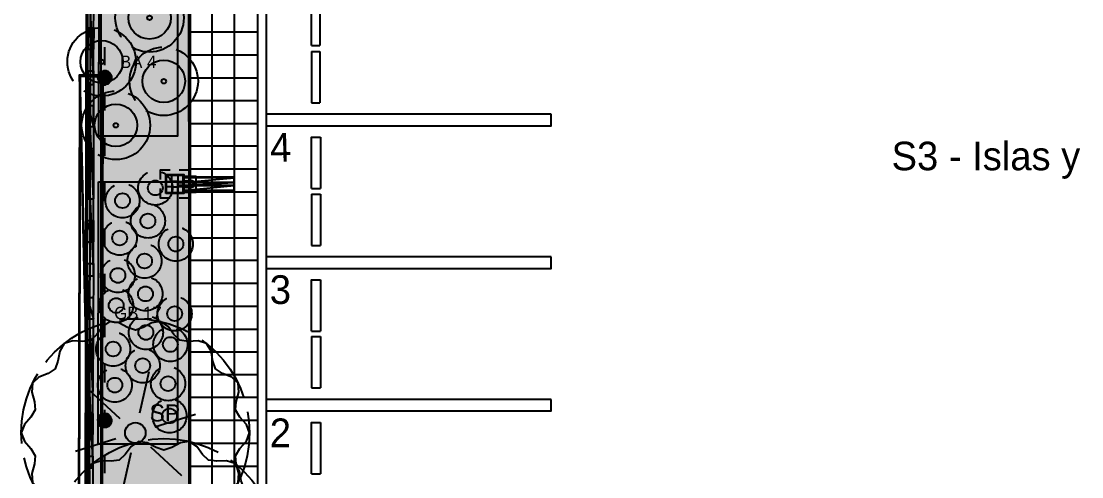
# Model space of a CAD drawing. Header units: metres. Extents: x 1 to 213, y 1 to 147.
# Drawn here: x 50.75 to 69.33, y 52.63 to 60.61 of the extents above; entities that cross this region are included whole.
import ezdxf
from ezdxf.enums import TextEntityAlignment as Align

# ---------------------------------------------------------------- set-up
doc = ezdxf.new("R2010")
doc.units = ezdxf.units.M
doc.linetypes.add('DASHED', pattern=[1.524, 1.27, -0.254])
for name, color, linetype in [('00-BASE-ARQUITECTURA', 8, 'Continuous'), ('00-BASE-TEXTO', 8, 'Continuous'), ('PJ-ARBOLES', 94, 'Continuous'), ('PJ-ARBUSTOS', 82, 'Continuous'), ('PJ-COPA-ADULTA', 8, 'DASHED'), ('PJ-CUBRESUELOS', 150, 'Continuous'), ('PJ-ETIQUETAS', 7, 'Continuous'), ('PJ-GRAVILLA', 42, 'Continuous'), ('PJ-LIMITE-JARDIN', 7, 'Continuous'), ('PJ-MASAS', 92, 'Continuous'), ('PJ-MASAS-RELLENO', 92, 'Continuous'), ('PJ-RIEGO-SECTORES', 5, 'Continuous')]:
    doc.layers.add(name, color=color, linetype=linetype)

# ---------------------------------------------------------------- blocks, each defined once
blk = doc.blocks.new('PJ_SP')
for p, q in [((0.08, 0.351), (0.244, 1.073)), ((-0.264, 0.245), (-0.807, 0.748)), ((0.344, 0.106), (1.051, 0.325)), ((-0.344, -0.106), (-1.051, -0.325)), ((-0.08, -0.351), (-0.244, -1.073)), ((0.264, -0.245), (0.807, -0.748))]:
    blk.add_line(p, q)
blk.add_lwpolyline([(2, 0), (1.945, 0.146), (1.829, 0.276), (1.755, 0.401), (1.768, 0.545), (1.815, 0.712), (1.802, 0.868), (1.689, 0.975), (1.529, 1.042), (1.407, 1.122), (1.356, 1.258), (1.326, 1.429), (1.247, 1.564), (1.098, 1.611), (0.925, 1.602), (0.781, 1.622), (0.676, 1.722), (0.575, 1.863), (0.445, 1.95), (0.291, 1.928), (0.138, 1.845), (0, 1.8), (-0.138, 1.845), (-0.291, 1.928), (-0.445, 1.95), (-0.575, 1.863), (-0.676, 1.722), (-0.781, 1.622), (-0.925, 1.602), (-1.098, 1.611), (-1.247, 1.564), (-1.326, 1.429), (-1.356, 1.258), (-1.407, 1.122), (-1.529, 1.042), (-1.689, 0.975), (-1.802, 0.868), (-1.815, 0.712), (-1.768, 0.545), (-1.755, 0.401), (-1.829, 0.276), (-1.945, 0.146), (-2, 0), (-1.945, -0.146), (-1.829, -0.276), (-1.755, -0.401), (-1.768, -0.545), (-1.815, -0.712), (-1.802, -0.868), (-1.689, -0.975), (-1.529, -1.042), (-1.407, -1.122), (-1.356, -1.258), (-1.326, -1.429), (-1.247, -1.564), (-1.098, -1.611), (-0.925, -1.602), (-0.781, -1.622), (-0.676, -1.722), (-0.575, -1.863), (-0.445, -1.95), (-0.291, -1.928), (-0.138, -1.845), (0, -1.8), (0.138, -1.845), (0.291, -1.928), (0.445, -1.95), (0.575, -1.863), (0.676, -1.722), (0.781, -1.622), (0.925, -1.602), (1.098, -1.611), (1.247, -1.564), (1.326, -1.429), (1.356, -1.258), (1.407, -1.122), (1.529, -1.042), (1.689, -0.975), (1.802, -0.868), (1.815, -0.712), (1.768, -0.545), (1.755, -0.401), (1.829, -0.276), (1.945, -0.146), (2, 0)], close=True)
blk.add_circle((0, 0), 0.18)
at = {"flags": 1}
for tag, p, height in [('CODIGO', (0.15, 0.15), 0.2), ('ESPECIE', (0.15, -0.1), 0.15), ('ZONA', (0.15, -0.3), 0.15)]:
    blk.add_attdef(tag, p, '', height=height, dxfattribs=at)
blk = doc.blocks.new('PJ_GB')
blk.add_circle((0, 0), 0.13)
at = {"flags": 1}
for tag, p, height in [('CODIGO', (0.15, 0.15), 0.2), ('ESPECIE', (0.15, -0.1), 0.15), ('ZONA', (0.15, -0.3), 0.15)]:
    blk.add_attdef(tag, p, '', height=height, dxfattribs=at)
blk = doc.blocks.new('PJ_BA')
for radius in [0.372, 0.04]:
    blk.add_circle((0, 0), radius)
at = {"flags": 1}
for tag, p, height in [('CODIGO', (0.15, 0.15), 0.2), ('ESPECIE', (0.15, -0.1), 0.15), ('ZONA', (0.15, -0.3), 0.15)]:
    blk.add_attdef(tag, p, '', height=height, dxfattribs=at)

msp = doc.modelspace()

# ---------------------------------------------------------------- hatches: boundary and pattern name
at = {"layer": 'PJ-GRAVILLA'}
h = msp.add_hatch(dxfattribs=at)
h.set_pattern_fill('GRAVEL', scale=0.03)
h.paths.add_polyline_path([(53.8, 98.484), (53.8, 89.032), (53.754, 89.032), (53.534, 88.591), (53.534, 87.621), (53.71, 87.224), (53.71, 74.26), (53.534, 74.127), (52.652, 74.127), (52.476, 73.907), (52.476, 73.157), (52.652, 72.937), (53.578, 72.937), (53.71, 72.76), (53.71, 48.375), (53.578, 48.154), (52.828, 48.198), (52.476, 47.934), (52.476, 47.272), (52.696, 47.008), (53.578, 47.008), (53.71, 46.831), (53.71, 42.245), (52.961, 42.157), (51.947, 42.157), (51.858, 42.554), (51.947, 90.576), (52.035, 90.928), (51.991, 98.425), (52.079, 98.513), (53.8, 98.484)])
at = {"layer": 'PJ-MASAS-RELLENO'}
for points in [[(52.113, 61.2), (53.49, 61.2), (53.49, 58.6), (52.108, 58.6), (52.113, 61.2)], [(52.106, 57.8), (53.49, 57.8), (53.49, 53.2), (52.098, 53.2), (52.106, 57.8)]]:
    msp.add_hatch(color=7, dxfattribs=at).paths.add_polyline_path(points)

# ---------------------------------------------------------------- linework, layer by layer
at = {"layer": '00-BASE-ARQUITECTURA'}
for points in [[(52.066, 109.58), (51.982, 71.48), (51.929, 46.27), (51.918, 46.27)], [(88.547, 53.647), (88.547, 51.668), (74.387, 51.668), (72.842, 46.725), (52.151, 46.725), (52.151, 98.33), (67.783, 98.33)], [(54.892, 71.533), (54.892, 42.418), (53.696, 42.418), (53.686, 64.336), (53.686, 72.739), (53.686, 85.482), (54.892, 85.471), (54.892, 72.739)], [(53.696, 42.418), (53.696, 85.482)], [(54.49, 42.418), (54.49, 85.482)], [(55.04, 71.385), (55.04, 48.884), (60.036, 48.874)], [(54.098, 42.418), (54.098, 67.077)], [(52.024, 61.743), (51.918, 61.743), (52.014, 59.499), (52.024, 61.743)], [(51.918, 61.743), (52.014, 59.499), (51.918, 59.499), (51.918, 61.743)], [(55.834, 60.187), (55.834, 61.087), (55.982, 61.087)], [(55.982, 61.087), (55.982, 60.187)], [(51.918, 60.124), (52.014, 60.124), (51.918, 60.494), (51.918, 60.124)], [(52.014, 60.124), (51.918, 60.494), (52.024, 60.494), (52.014, 60.124)], [(54.892, 60.42), (53.686, 60.42)], [(52.215, 59.838), (52.215, 60.156)], [(55.834, 60.187), (55.982, 60.187)], [(55.834, 60.082), (55.834, 59.182)], [(55.834, 60.082), (55.982, 60.082)], [(55.982, 60.082), (55.982, 59.182)], [(54.892, 60.018), (53.686, 60.018)], [(51.738, 44.418), (52.141, 44.418), (51.77, 59.669), (51.738, 44.418)], [(52.141, 44.418), (51.77, 59.669), (52.172, 59.669), (52.141, 44.418)], [(51.918, 57.499), (52.014, 57.499), (51.918, 59.743), (51.918, 57.499)], [(52.014, 57.499), (51.918, 59.743), (52.014, 59.743), (52.014, 57.499)], [(52.215, 59.743), (52.193, 59.743), (52.172, 59.732), (52.151, 59.722), (52.13, 59.711), (52.119, 59.69), (52.098, 59.669), (52.098, 59.648), (52.088, 59.626), (52.098, 59.605), (52.098, 59.584), (52.109, 59.563), (52.119, 59.542), (52.141, 59.531), (52.162, 59.521), (52.183, 59.51), (52.204, 59.499), (52.225, 59.499), (52.246, 59.51), (52.268, 59.521), (52.289, 59.531), (52.299, 59.542), (52.32, 59.563), (52.331, 59.584), (52.331, 59.605), (52.331, 59.626), (52.331, 59.648), (52.32, 59.669), (52.31, 59.69), (52.299, 59.711), (52.278, 59.722), (52.257, 59.732), (52.236, 59.743), (52.215, 59.743)], [(52.098, 59.658), (52.098, 59.595), (52.109, 59.679), (52.098, 59.658)], [(52.098, 59.595), (52.109, 59.679), (52.109, 59.574), (52.098, 59.595)], [(52.098, 59.637), (52.098, 59.616), (52.098, 59.658), (52.098, 59.637)], [(52.098, 59.616), (52.098, 59.658), (52.098, 59.595), (52.098, 59.616)], [(52.109, 59.679), (52.109, 59.574), (52.119, 59.701), (52.109, 59.679)], [(52.109, 59.574), (52.119, 59.701), (52.119, 59.552), (52.109, 59.574)], [(52.119, 59.701), (52.119, 59.552), (52.13, 59.711), (52.119, 59.701)], [(52.119, 59.552), (52.13, 59.711), (52.13, 59.531), (52.119, 59.552)], [(52.13, 59.711), (52.13, 59.531), (52.151, 59.732), (52.13, 59.711)], [(52.13, 59.531), (52.151, 59.732), (52.151, 59.521), (52.13, 59.531)], [(52.151, 59.732), (52.151, 59.521), (52.172, 59.732), (52.151, 59.732)], [(52.151, 59.521), (52.172, 59.732), (52.172, 59.51), (52.151, 59.521)], [(52.172, 59.732), (52.172, 59.51), (52.193, 59.743), (52.172, 59.732)], [(52.172, 59.51), (52.193, 59.743), (52.193, 59.51), (52.172, 59.51)], [(52.193, 59.743), (52.193, 59.51), (52.215, 59.743), (52.193, 59.743)], [(52.193, 59.51), (52.215, 59.743), (52.215, 59.499), (52.193, 59.51)], [(52.215, 59.743), (52.215, 59.499), (52.236, 59.743), (52.215, 59.743)], [(52.215, 59.499), (52.236, 59.743), (52.236, 59.51), (52.215, 59.499)], [(52.236, 59.743), (52.236, 59.51), (52.268, 59.732), (52.236, 59.743)], [(52.236, 59.51), (52.268, 59.732), (52.268, 59.51), (52.236, 59.51)], [(52.268, 59.732), (52.268, 59.51), (52.278, 59.722), (52.268, 59.732)], [(52.268, 59.51), (52.278, 59.722), (52.278, 59.531), (52.268, 59.51)], [(52.278, 59.722), (52.278, 59.531), (52.299, 59.711), (52.278, 59.722)], [(52.278, 59.531), (52.299, 59.711), (52.299, 59.542), (52.278, 59.531)], [(52.299, 59.711), (52.299, 59.542), (52.31, 59.69), (52.299, 59.711)], [(52.299, 59.542), (52.31, 59.69), (52.31, 59.563), (52.299, 59.542)], [(52.31, 59.69), (52.31, 59.563), (52.32, 59.669), (52.31, 59.69)], [(52.31, 59.563), (52.32, 59.669), (52.32, 59.584), (52.31, 59.563)], [(52.32, 59.584), (52.32, 59.669), (52.331, 59.648), (52.32, 59.584)], [(51.749, 44.397), (52.151, 44.386), (51.781, 59.648), (51.749, 44.397)], [(52.151, 44.386), (51.781, 59.648), (52.183, 59.637), (52.151, 44.386)], [(52.32, 59.584), (52.331, 59.605), (52.331, 59.648), (52.32, 59.584)], [(52.331, 59.605), (52.331, 59.648), (52.331, 59.626), (52.331, 59.605)], [(54.892, 59.616), (53.686, 59.616)], [(52.215, 59.044), (52.215, 59.362)], [(52.014, 59.129), (51.918, 59.129), (52.014, 58.759), (52.014, 59.129)], [(51.918, 59.129), (52.014, 58.759), (51.918, 58.759), (51.918, 59.129)], [(54.892, 59.214), (53.686, 59.214)], [(55.834, 59.182), (55.982, 59.182)], [(54.892, 58.812), (53.686, 58.812)], [(52.215, 58.251), (52.215, 58.568)], [(55.834, 57.679), (55.834, 58.579), (55.993, 58.579)], [(55.993, 58.579), (55.993, 57.679)], [(51.918, 58.378), (52.014, 56.145), (51.908, 56.145), (51.918, 58.378)], [(52.014, 58.378), (51.918, 58.378), (52.014, 56.145), (52.014, 58.378)], [(54.892, 58.42), (53.686, 58.42)], [(53.188, 57.838), (53.188, 58.007), (53.358, 58.007)], [(53.516, 58.007), (53.686, 58.007), (53.686, 57.838)], [(54.892, 58.018), (53.686, 58.018)], [(53.294, 57.806), (53.389, 57.806), (53.389, 57.912)], [(53.495, 57.912), (53.495, 57.806), (53.59, 57.806)], [(53.813, 57.891), (53.813, 57.891), (53.58, 57.891), (53.813, 57.891), (53.58, 57.891), (53.58, 57.88), (53.813, 57.891)], [(53.58, 57.88), (53.813, 57.88), (53.813, 57.891), (53.58, 57.88)], [(54.479, 57.87), (53.58, 57.87), (54.469, 57.88), (54.479, 57.87)], [(53.58, 57.87), (54.469, 57.88), (53.58, 57.88), (53.58, 57.87)], [(53.58, 57.88), (53.813, 57.88), (53.58, 57.88)], [(53.813, 57.88), (53.813, 57.88), (53.58, 57.88), (53.813, 57.88)], [(54.479, 57.785), (53.58, 57.785), (54.479, 57.87), (54.479, 57.785)], [(53.58, 57.785), (54.479, 57.87), (53.58, 57.87), (53.58, 57.785)], [(53.59, 57.817), (53.59, 57.891)], [(53.59, 57.817), (53.739, 57.817)], [(53.59, 57.817), (53.601, 57.806), (53.601, 57.711), (53.59, 57.7), (53.59, 57.616)], [(53.601, 57.806), (53.739, 57.806)], [(53.733, 57.7), (53.747, 57.702), (53.759, 57.706), (53.77, 57.713), (53.779, 57.722), (53.786, 57.733), (53.79, 57.745), (53.792, 57.759), (53.79, 57.772), (53.786, 57.784), (53.779, 57.795), (53.77, 57.804), (53.759, 57.811), (53.747, 57.815), (53.733, 57.817)], [(53.733, 57.711), (53.744, 57.712), (53.754, 57.716), (53.763, 57.721), (53.77, 57.729), (53.776, 57.738), (53.78, 57.748), (53.781, 57.759), (53.78, 57.769), (53.776, 57.779), (53.77, 57.788), (53.763, 57.796), (53.754, 57.801), (53.744, 57.805), (53.733, 57.806)], [(53.813, 57.88), (54.469, 57.88), (53.813, 57.88)], [(53.813, 57.626), (54.469, 57.626), (54.479, 57.647), (54.479, 57.87), (54.469, 57.88), (53.813, 57.88)], [(52.215, 57.457), (52.215, 57.774)], [(53.358, 57.51), (53.188, 57.51), (53.188, 57.679)], [(53.389, 57.711), (53.294, 57.711)], [(53.389, 57.711), (53.389, 57.605)], [(54.479, 57.732), (53.495, 57.732), (54.479, 57.785), (54.479, 57.732)], [(53.495, 57.732), (54.479, 57.785), (53.495, 57.785), (53.495, 57.732)], [(53.495, 57.785), (53.58, 57.785)], [(53.495, 57.732), (53.58, 57.732), (53.495, 57.732)], [(53.495, 57.732), (53.58, 57.732)], [(53.59, 57.711), (53.495, 57.711), (53.495, 57.605)], [(54.479, 57.647), (53.58, 57.647), (54.479, 57.732), (54.479, 57.647)], [(53.58, 57.647), (54.479, 57.732), (53.58, 57.732), (53.58, 57.647)], [(54.479, 57.732), (53.58, 57.732), (54.479, 57.732)], [(53.58, 57.732), (54.479, 57.732), (53.58, 57.732)], [(54.469, 57.626), (53.58, 57.626), (54.479, 57.647), (54.469, 57.626)], [(53.58, 57.626), (54.479, 57.647), (53.58, 57.647), (53.58, 57.626)], [(53.813, 57.616), (53.58, 57.616), (53.813, 57.626), (53.813, 57.616)], [(53.58, 57.616), (53.813, 57.626), (53.58, 57.626), (53.58, 57.616)], [(54.469, 57.626), (54.469, 57.626), (53.58, 57.626), (54.469, 57.626), (53.58, 57.626), (53.813, 57.626), (54.469, 57.626)], [(53.58, 57.616), (53.813, 57.616), (53.58, 57.616)], [(53.739, 57.7), (53.59, 57.7)], [(53.739, 57.711), (53.601, 57.711)], [(53.686, 57.679), (53.686, 57.51)], [(54.892, 57.616), (53.686, 57.616)], [(53.707, 57.759), (53.708, 57.752), (53.71, 57.747), (53.713, 57.742), (53.717, 57.738), (53.722, 57.735), (53.727, 57.733), (53.733, 57.732), (53.739, 57.733), (53.745, 57.735), (53.75, 57.738), (53.754, 57.742), (53.757, 57.747), (53.759, 57.752), (53.76, 57.759), (53.759, 57.765), (53.757, 57.77), (53.754, 57.775), (53.75, 57.779), (53.745, 57.782), (53.739, 57.784), (53.733, 57.785), (53.727, 57.784), (53.722, 57.782), (53.717, 57.779), (53.713, 57.775), (53.71, 57.77), (53.708, 57.765), (53.707, 57.759)], [(55.834, 57.679), (55.993, 57.679)], [(53.686, 57.51), (53.516, 57.51)], [(55.834, 57.584), (55.834, 56.684)], [(55.834, 57.584), (55.993, 57.584)], [(55.993, 57.584), (55.993, 56.684)], [(51.908, 56.748), (52.014, 56.748), (51.908, 57.118), (51.908, 56.748)], [(52.014, 56.748), (51.908, 57.118), (52.014, 57.118), (52.014, 56.748)], [(54.892, 57.213), (53.686, 57.213)], [(52.215, 56.663), (52.215, 56.981)], [(54.892, 56.811), (53.686, 56.811)], [(55.834, 56.684), (55.993, 56.684)], [(51.908, 54.123), (52.003, 54.123), (51.908, 56.367), (51.908, 54.123)], [(52.003, 54.123), (51.908, 56.367), (52.014, 56.367), (52.003, 54.123)], [(54.892, 56.42), (53.696, 56.42)], [(52.215, 55.869), (52.215, 56.187)], [(54.892, 56.018), (53.696, 56.018)], [(55.834, 55.181), (55.834, 56.081), (55.993, 56.081)], [(55.993, 56.081), (55.993, 55.181)], [(52.014, 55.764), (51.908, 55.764), (52.014, 55.393), (52.014, 55.764)], [(51.908, 55.764), (52.014, 55.393), (51.908, 55.393), (51.908, 55.764)], [(54.892, 55.615), (53.696, 55.615)], [(52.215, 55.076), (52.215, 55.393)], [(54.892, 55.213), (53.696, 55.213)], [(52.003, 55.023), (51.908, 55.023), (52.003, 52.779), (52.003, 55.023)], [(51.908, 55.023), (52.003, 52.779), (51.908, 52.779), (51.908, 55.023)], [(55.834, 55.181), (55.993, 55.181)], [(55.834, 55.086), (55.834, 54.187)], [(55.834, 55.086), (55.993, 55.086)], [(55.993, 55.086), (55.993, 54.187)], [(54.892, 54.811), (53.696, 54.811)], [(52.215, 54.282), (52.215, 54.599)], [(54.892, 54.419), (53.696, 54.419)], [(55.834, 54.187), (55.993, 54.187)], [(54.892, 54.017), (53.696, 54.017)], [(51.908, 53.372), (52.003, 53.372), (51.908, 53.742), (51.908, 53.372)], [(52.003, 53.372), (51.908, 53.742), (52.003, 53.742), (52.003, 53.372)], [(52.215, 53.732), (52.193, 53.732), (52.172, 53.732), (52.151, 53.721), (52.13, 53.7), (52.119, 53.689), (52.098, 53.668), (52.098, 53.647), (52.088, 53.626), (52.098, 53.594), (52.098, 53.573), (52.109, 53.552), (52.119, 53.541), (52.141, 53.52), (52.162, 53.509), (52.183, 53.499), (52.204, 53.499), (52.225, 53.499), (52.246, 53.499), (52.268, 53.509), (52.289, 53.52), (52.299, 53.541), (52.32, 53.552), (52.331, 53.573), (52.331, 53.594), (52.331, 53.626), (52.331, 53.647), (52.32, 53.668), (52.31, 53.689), (52.299, 53.7), (52.278, 53.721), (52.257, 53.732), (52.236, 53.732), (52.215, 53.732)], [(52.119, 53.689), (52.119, 53.541), (52.13, 53.71), (52.119, 53.689)], [(52.119, 53.541), (52.13, 53.71), (52.13, 53.52), (52.119, 53.541)], [(52.13, 53.71), (52.13, 53.52), (52.151, 53.721), (52.13, 53.71)], [(52.13, 53.52), (52.151, 53.721), (52.151, 53.509), (52.13, 53.52)], [(52.151, 53.721), (52.151, 53.509), (52.172, 53.732), (52.151, 53.721)], [(52.151, 53.509), (52.172, 53.732), (52.172, 53.499), (52.151, 53.509)], [(52.172, 53.732), (52.172, 53.499), (52.193, 53.732), (52.172, 53.732)], [(52.172, 53.499), (52.193, 53.732), (52.193, 53.499), (52.172, 53.499)], [(52.193, 53.732), (52.193, 53.499), (52.215, 53.732), (52.193, 53.732)], [(52.193, 53.499), (52.215, 53.732), (52.215, 53.499), (52.193, 53.499)], [(52.215, 53.488), (52.215, 53.806)], [(52.215, 53.732), (52.215, 53.499), (52.236, 53.732), (52.215, 53.732)], [(52.215, 53.499), (52.236, 53.732), (52.236, 53.499), (52.215, 53.499)], [(52.236, 53.732), (52.236, 53.499), (52.268, 53.721), (52.236, 53.732)], [(52.236, 53.499), (52.268, 53.721), (52.268, 53.509), (52.236, 53.499)], [(52.268, 53.721), (52.268, 53.509), (52.278, 53.71), (52.268, 53.721)], [(52.268, 53.509), (52.278, 53.71), (52.278, 53.52), (52.268, 53.509)], [(52.278, 53.71), (52.278, 53.52), (52.299, 53.7), (52.278, 53.71)], [(52.098, 53.647), (52.098, 53.583), (52.109, 53.668), (52.098, 53.647)], [(52.098, 53.583), (52.109, 53.668), (52.109, 53.562), (52.098, 53.583)], [(52.098, 53.626), (52.098, 53.605), (52.098, 53.647), (52.098, 53.626)], [(52.098, 53.605), (52.098, 53.647), (52.098, 53.583), (52.098, 53.605)], [(52.109, 53.668), (52.109, 53.562), (52.119, 53.689), (52.109, 53.668)], [(52.109, 53.562), (52.119, 53.689), (52.119, 53.541), (52.109, 53.562)], [(52.278, 53.52), (52.299, 53.7), (52.299, 53.53), (52.278, 53.52)], [(52.299, 53.7), (52.299, 53.53), (52.31, 53.679), (52.299, 53.7)], [(52.299, 53.53), (52.31, 53.679), (52.31, 53.552), (52.299, 53.53)], [(52.31, 53.679), (52.31, 53.552), (52.32, 53.657), (52.31, 53.679)], [(52.31, 53.552), (52.32, 53.657), (52.32, 53.573), (52.31, 53.552)], [(52.32, 53.573), (52.32, 53.657), (52.331, 53.636), (52.32, 53.573)], [(52.32, 53.573), (52.331, 53.594), (52.331, 53.636), (52.32, 53.573)], [(52.331, 53.594), (52.331, 53.636), (52.331, 53.615), (52.331, 53.594)], [(54.892, 53.615), (53.696, 53.615)], [(55.834, 52.684), (55.834, 53.583), (55.993, 53.583)], [(55.993, 53.583), (55.993, 52.684)], [(54.892, 53.213), (53.696, 53.213)], [(51.897, 50.747), (52.003, 50.747), (51.908, 52.991), (51.897, 50.747)], [(52.003, 50.747), (51.908, 52.991), (52.003, 52.991), (52.003, 50.747)], [(52.215, 52.694), (52.215, 53.012)], [(54.892, 52.811), (53.696, 52.811)], [(55.834, 52.684), (55.993, 52.684)]]:
    msp.add_lwpolyline(points, dxfattribs=at)
for points in [[(60.036, 58.981), (55.04, 58.981), (55.04, 58.78), (60.036, 58.78)], [(53.284, 57.594), (53.284, 57.923), (53.601, 57.923), (53.601, 57.594)], [(53.294, 57.605), (53.294, 57.912), (53.59, 57.912), (53.59, 57.605)], [(53.389, 57.806), (53.389, 57.711), (53.495, 57.711), (53.495, 57.806)], [(53.58, 57.891), (53.58, 57.616), (53.813, 57.616), (53.813, 57.891)], [(60.036, 56.483), (55.04, 56.483), (55.04, 56.282), (60.036, 56.282)], [(60.036, 53.986), (55.04, 53.986), (55.04, 53.784), (60.036, 53.784)]]:
    msp.add_lwpolyline(points, close=True, dxfattribs=at)
at = {"layer": 'PJ-COPA-ADULTA'}
for centre, radius in [((52.999, 60.671), 0.6), ((52.16, 59.9), 0.6), ((53.248, 59.559), 0.6), ((52.409, 58.787), 0.6), ((53.1, 57.691), 0.3), ((52.525, 57.467), 0.3), ((52.97, 57.112), 0.3), ((52.476, 56.814), 0.3), ((53.46, 56.707), 0.3), ((52.911, 56.411), 0.3), ((52.444, 56.157), 0.3), ((52.927, 55.835), 0.3), ((52.414, 55.631), 0.3), ((53.438, 55.488), 0.3), ((52.75, 53.4), 2), ((52.935, 55.159), 0.3), ((53.364, 54.948), 0.3), ((52.361, 54.869), 0.3), ((52.879, 54.577), 0.3), ((52.39, 54.237), 0.3), ((53.323, 54.263), 0.3), ((53.348, 53.698), 0.3), ((53.25, 51.3), 2)]:
    msp.add_circle(centre, radius, dxfattribs=at)
at = {"layer": 'PJ-LIMITE-JARDIN'}
msp.add_lwpolyline([(53.71, 72.76), (53.71, 48.375), (53.578, 48.154), (52.828, 48.198), (52.476, 47.934), (52.476, 47.272), (52.696, 47.008), (53.578, 47.008), (53.71, 46.831), (53.71, 42.245), (52.961, 42.157), (51.947, 42.157), (51.858, 42.554), (51.947, 90.576)], dxfattribs=at)
at = {"layer": 'PJ-MASAS'}
for points in [[(52.113, 61.2), (53.49, 61.2), (53.49, 58.6), (52.108, 58.6), (52.113, 61.2)], [(52.106, 57.8), (53.49, 57.8), (53.49, 53.2), (52.098, 53.2), (52.106, 57.8)]]:
    msp.add_lwpolyline(points, close=True, dxfattribs=at)
at = {"layer": 'PJ-RIEGO-SECTORES'}
msp.add_lwpolyline([(53.71, 72.76), (53.71, 48.375), (53.578, 48.154), (52.828, 48.198), (52.476, 47.934), (52.476, 47.272), (52.696, 47.008), (53.578, 47.008), (53.71, 46.831), (53.71, 42.245), (52.961, 42.157), (51.947, 42.157), (51.858, 42.554), (51.947, 90.576)], dxfattribs=at)

# ---------------------------------------------------------------- block references
at = {"layer": 'PJ-ARBOLES'}
for p in [(52.75, 53.4), (53.25, 51.3)]:
    msp.add_blockref('PJ_SP', p, dxfattribs=at)
at = {"layer": 'PJ-ARBUSTOS'}
for p in [(52.999, 60.671), (52.16, 59.9), (53.248, 59.559), (52.409, 58.787)]:
    msp.add_blockref('PJ_BA', p, dxfattribs=at)
at = {"layer": 'PJ-CUBRESUELOS'}
for p in [(53.1, 57.691), (52.525, 57.467), (52.97, 57.112), (52.476, 56.814), (53.46, 56.707), (52.911, 56.411), (52.444, 56.157), (52.927, 55.835), (52.414, 55.631), (53.438, 55.488), (52.935, 55.159), (53.364, 54.948), (52.361, 54.869), (52.879, 54.577), (52.39, 54.237), (53.323, 54.263), (53.348, 53.698)]:
    msp.add_blockref('PJ_GB', p, dxfattribs=at)

# ---------------------------------------------------------------- texts
at = {"layer": '00-BASE-TEXTO'}
msp.add_text('4', height=0.503, rotation=1.5489, dxfattribs=at).set_placement((55.114, 58.145))
for s, p in [('3', (55.104, 55.658)), ('2', (55.104, 53.149))]:
    msp.add_text(s, height=0.503, dxfattribs=at).set_placement(p)
at = {"layer": 'PJ-ETIQUETAS'}
for s, p in [('BA 4', (52.8, 59.9)), ('GB 17', (52.796, 55.5))]:
    msp.add_text(s, height=0.22, dxfattribs=at).set_placement(p, align=Align.MIDDLE_CENTER)
msp.add_text('SP', height=0.3, dxfattribs=at).set_placement((53, 53.6))
at = {"layer": 'PJ-RIEGO-SECTORES'}
msp.add_text('S3 - Islas y borde poniente', height=0.5, dxfattribs=at).set_placement((66, 58))

doc.saveas('drawing.dxf')
